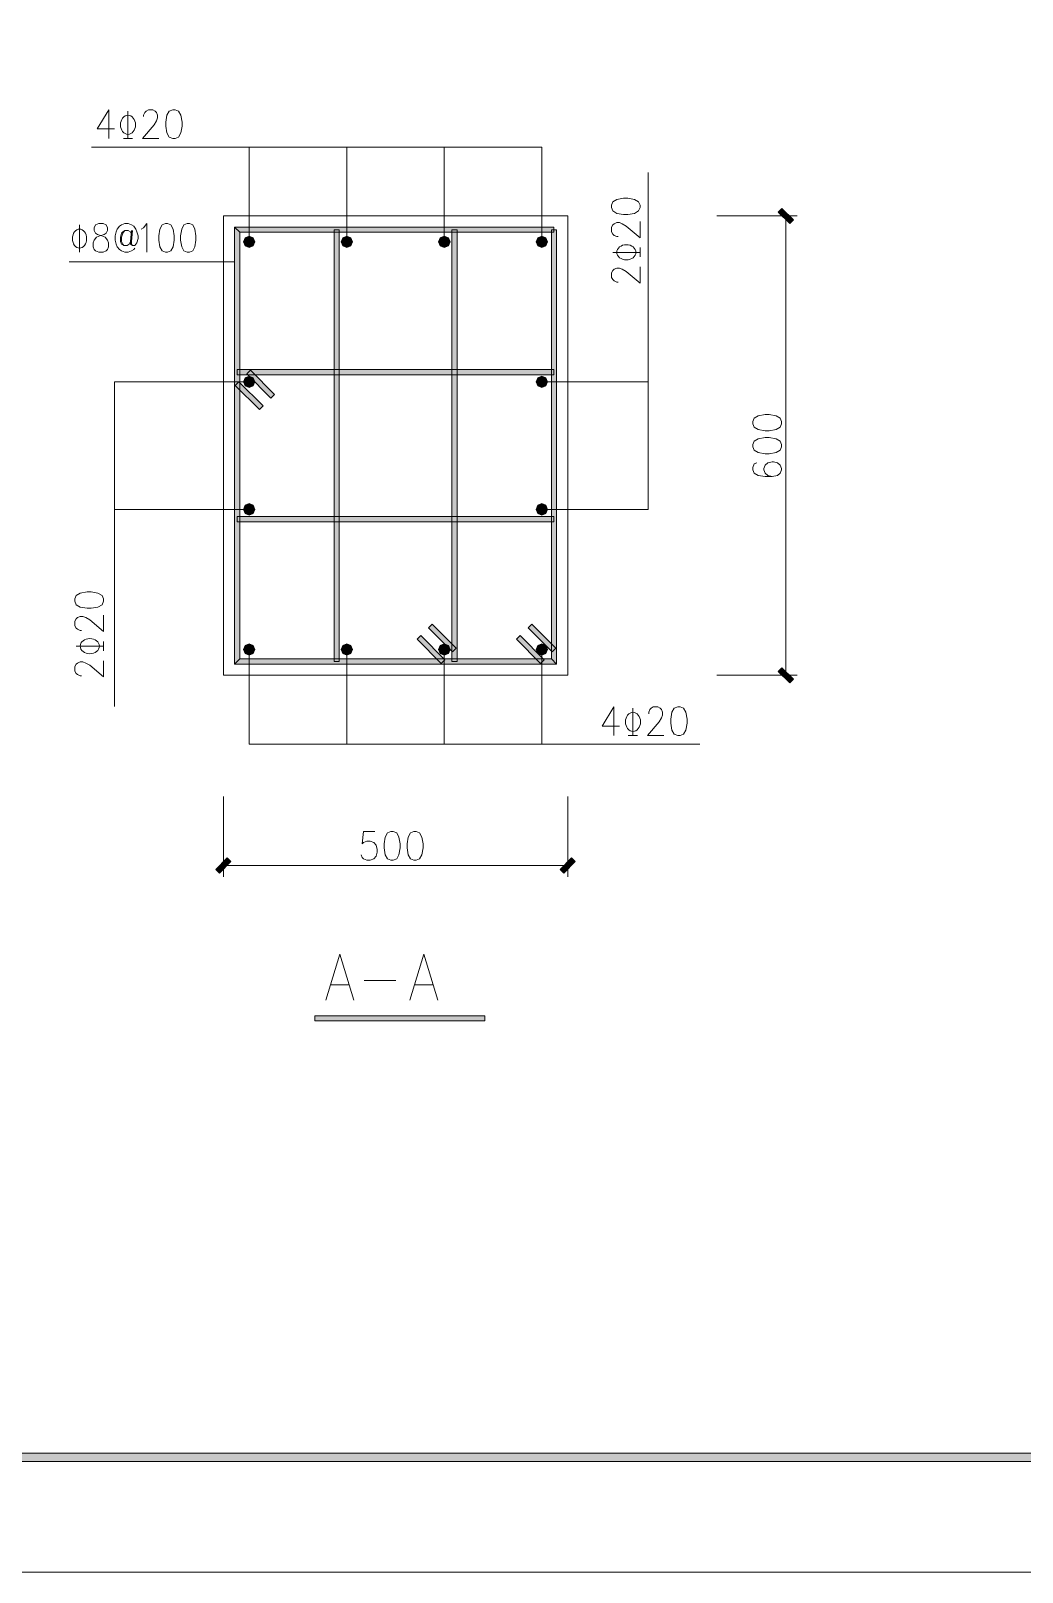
# Model space of a CAD drawing. Header units: millimetres. Extents: x 0 to 586, y 0 to 414.
# Drawn here: x 158.1 to 243.2, y 0 to 132.3 of the extents above; entities that cross this region are included whole.
import ezdxf

# ---------------------------------------------------------------- set-up
doc = ezdxf.new("R2010")
doc.units = ezdxf.units.MM

msp = doc.modelspace()

# ---------------------------------------------------------------- hatches: boundary and pattern name
h = msp.add_hatch(color=0)
h.dxf.hatch_style = 2
h.paths.add_polyline_path([(222.285278, 116.780028), (222.59925, 117.090472), (223.587028, 116.106222), (223.273056, 115.79225)])
h = msp.add_hatch(color=0)
h.dxf.hatch_style = 2
h.paths.add_polyline_path([(203.020083, 115.481806), (203.020083, 115.037306), (176.032583, 115.037306), (175.588083, 115.481806)])
h = msp.add_hatch(color=0)
h.dxf.hatch_style = 2
h.paths.add_polyline_path([(175.588083, 115.481806), (176.032583, 115.037306), (176.032583, 78.411917), (175.588083, 77.967417)])
h = msp.add_hatch(color=0)
h.dxf.hatch_style = 2
h.paths.add_polyline_path([(184.132361, 115.259556), (184.576861, 115.259556), (184.576861, 78.189667), (184.132361, 78.189667)])
h = msp.add_hatch(color=0)
h.dxf.hatch_style = 2
h.paths.add_polyline_path([(194.253556, 115.259556), (194.698056, 115.259556), (194.698056, 78.189667), (194.253556, 78.189667)])
h = msp.add_hatch(color=0)
h.dxf.hatch_style = 2
h.paths.add_polyline_path([(203.242333, 77.967417), (202.797833, 78.411917), (202.797833, 115.259556), (203.242333, 115.259556)])
h = msp.add_hatch(color=0)
h.dxf.hatch_style = 2
h.paths.add_polyline_path([(176.494722, 114.571639), (176.350083, 114.222389), (176.843972, 114.222389)])
h = msp.add_hatch(color=0)
h.dxf.hatch_style = 2
h.paths.add_polyline_path([(176.350083, 114.222389), (176.494722, 113.876667), (176.843972, 114.222389)])
h = msp.add_hatch(color=0)
h.dxf.hatch_style = 2
h.paths.add_polyline_path([(176.843972, 114.716278), (176.494722, 114.571639), (176.843972, 114.222389)])
h = msp.add_hatch(color=0)
h.dxf.hatch_style = 2
h.paths.add_polyline_path([(176.494722, 113.876667), (176.843972, 113.732028), (176.843972, 114.222389)])
h = msp.add_hatch(color=0)
h.dxf.hatch_style = 2
h.paths.add_polyline_path([(177.193222, 114.571639), (176.843972, 114.716278), (176.843972, 114.222389)])
h = msp.add_hatch(color=0)
h.dxf.hatch_style = 2
h.paths.add_polyline_path([(177.337861, 114.222389), (177.193222, 114.571639), (176.843972, 114.222389)])
h = msp.add_hatch(color=0)
h.dxf.hatch_style = 2
h.paths.add_polyline_path([(176.843972, 113.732028), (177.193222, 113.876667), (176.843972, 114.222389)])
h = msp.add_hatch(color=0)
h.dxf.hatch_style = 2
h.paths.add_polyline_path([(177.193222, 113.876667), (177.337861, 114.222389), (176.843972, 114.222389)])
h = msp.add_hatch(color=0)
h.dxf.hatch_style = 2
h.paths.add_polyline_path([(184.876722, 114.571639), (184.732083, 114.222389), (185.225972, 114.222389)])
h = msp.add_hatch(color=0)
h.dxf.hatch_style = 2
h.paths.add_polyline_path([(184.732083, 114.222389), (184.876722, 113.876667), (185.225972, 114.222389)])
h = msp.add_hatch(color=0)
h.dxf.hatch_style = 2
h.paths.add_polyline_path([(185.225972, 114.716278), (184.876722, 114.571639), (185.225972, 114.222389)])
h = msp.add_hatch(color=0)
h.dxf.hatch_style = 2
h.paths.add_polyline_path([(184.876722, 113.876667), (185.225972, 113.732028), (185.225972, 114.222389)])
h = msp.add_hatch(color=0)
h.dxf.hatch_style = 2
h.paths.add_polyline_path([(185.575222, 114.571639), (185.225972, 114.716278), (185.225972, 114.222389)])
h = msp.add_hatch(color=0)
h.dxf.hatch_style = 2
h.paths.add_polyline_path([(185.716333, 114.222389), (185.575222, 114.571639), (185.225972, 114.222389)])
h = msp.add_hatch(color=0)
h.dxf.hatch_style = 2
h.paths.add_polyline_path([(185.225972, 113.732028), (185.575222, 113.876667), (185.225972, 114.222389)])
h = msp.add_hatch(color=0)
h.dxf.hatch_style = 2
h.paths.add_polyline_path([(185.575222, 113.876667), (185.716333, 114.222389), (185.225972, 114.222389)])
h = msp.add_hatch(color=0)
h.dxf.hatch_style = 2
h.paths.add_polyline_path([(193.255194, 114.571639), (193.110556, 114.222389), (193.604444, 114.222389)])
h = msp.add_hatch(color=0)
h.dxf.hatch_style = 2
h.paths.add_polyline_path([(193.110556, 114.222389), (193.255194, 113.876667), (193.604444, 114.222389)])
h = msp.add_hatch(color=0)
h.dxf.hatch_style = 2
h.paths.add_polyline_path([(193.604444, 114.716278), (193.255194, 114.571639), (193.604444, 114.222389)])
h = msp.add_hatch(color=0)
h.dxf.hatch_style = 2
h.paths.add_polyline_path([(193.255194, 113.876667), (193.604444, 113.732028), (193.604444, 114.222389)])
h = msp.add_hatch(color=0)
h.dxf.hatch_style = 2
h.paths.add_polyline_path([(193.953694, 114.571639), (193.604444, 114.716278), (193.604444, 114.222389)])
h = msp.add_hatch(color=0)
h.dxf.hatch_style = 2
h.paths.add_polyline_path([(194.098333, 114.222389), (193.953694, 114.571639), (193.604444, 114.222389)])
h = msp.add_hatch(color=0)
h.dxf.hatch_style = 2
h.paths.add_polyline_path([(193.604444, 113.732028), (193.953694, 113.876667), (193.604444, 114.222389)])
h = msp.add_hatch(color=0)
h.dxf.hatch_style = 2
h.paths.add_polyline_path([(193.953694, 113.876667), (194.098333, 114.222389), (193.604444, 114.222389)])
h = msp.add_hatch(color=0)
h.dxf.hatch_style = 2
h.paths.add_polyline_path([(201.637194, 114.571639), (201.492556, 114.222389), (201.986444, 114.222389)])
h = msp.add_hatch(color=0)
h.dxf.hatch_style = 2
h.paths.add_polyline_path([(201.492556, 114.222389), (201.637194, 113.876667), (201.986444, 114.222389)])
h = msp.add_hatch(color=0)
h.dxf.hatch_style = 2
h.paths.add_polyline_path([(201.986444, 114.716278), (201.637194, 114.571639), (201.986444, 114.222389)])
h = msp.add_hatch(color=0)
h.dxf.hatch_style = 2
h.paths.add_polyline_path([(201.637194, 113.876667), (201.986444, 113.732028), (201.986444, 114.222389)])
h = msp.add_hatch(color=0)
h.dxf.hatch_style = 2
h.paths.add_polyline_path([(202.335694, 114.571639), (201.986444, 114.716278), (201.986444, 114.222389)])
h = msp.add_hatch(color=0)
h.dxf.hatch_style = 2
h.paths.add_polyline_path([(202.476806, 114.222389), (202.335694, 114.571639), (201.986444, 114.222389)])
h = msp.add_hatch(color=0)
h.dxf.hatch_style = 2
h.paths.add_polyline_path([(201.986444, 113.732028), (202.335694, 113.876667), (201.986444, 114.222389)])
h = msp.add_hatch(color=0)
h.dxf.hatch_style = 2
h.paths.add_polyline_path([(202.335694, 113.876667), (202.476806, 114.222389), (201.986444, 114.222389)])
h = msp.add_hatch(color=0)
h.dxf.hatch_style = 2
h.paths.add_polyline_path([(203.020083, 103.254528), (203.020083, 102.813556), (175.810333, 102.813556), (175.810333, 103.254528)])
h = msp.add_hatch(color=0)
h.dxf.hatch_style = 2
h.paths.add_polyline_path([(178.036361, 100.135972), (177.722389, 99.822), (175.651583, 101.889278), (175.965556, 102.20325)])
h = msp.add_hatch(color=0)
h.dxf.hatch_style = 2
h.paths.add_polyline_path([(176.494722, 102.545444), (176.350083, 102.196194), (176.843972, 102.196194)])
h = msp.add_hatch(color=0)
h.dxf.hatch_style = 2
h.paths.add_polyline_path([(176.350083, 102.196194), (176.494722, 101.846944), (176.843972, 102.196194)])
h = msp.add_hatch(color=0)
h.dxf.hatch_style = 2
h.paths.add_polyline_path([(176.843972, 102.690083), (176.494722, 102.545444), (176.843972, 102.196194)])
h = msp.add_hatch(color=0)
h.dxf.hatch_style = 2
h.paths.add_polyline_path([(176.494722, 101.846944), (176.843972, 101.702306), (176.843972, 102.196194)])
h = msp.add_hatch(color=0)
h.dxf.hatch_style = 2
h.paths.add_polyline_path([(179.024139, 101.120222), (178.710167, 100.80625), (176.639361, 102.877056), (176.953333, 103.191028)])
h = msp.add_hatch(color=0)
h.dxf.hatch_style = 2
h.paths.add_polyline_path([(177.193222, 102.545444), (176.843972, 102.690083), (176.843972, 102.196194)])
h = msp.add_hatch(color=0)
h.dxf.hatch_style = 2
h.paths.add_polyline_path([(177.337861, 102.196194), (177.193222, 102.545444), (176.843972, 102.196194)])
h = msp.add_hatch(color=0)
h.dxf.hatch_style = 2
h.paths.add_polyline_path([(176.843972, 101.702306), (177.193222, 101.846944), (176.843972, 102.196194)])
h = msp.add_hatch(color=0)
h.dxf.hatch_style = 2
h.paths.add_polyline_path([(177.193222, 101.846944), (177.337861, 102.196194), (176.843972, 102.196194)])
h = msp.add_hatch(color=0)
h.dxf.hatch_style = 2
h.paths.add_polyline_path([(201.637194, 102.545444), (201.492556, 102.196194), (201.986444, 102.196194)])
h = msp.add_hatch(color=0)
h.dxf.hatch_style = 2
h.paths.add_polyline_path([(201.492556, 102.196194), (201.637194, 101.846944), (201.986444, 102.196194)])
h = msp.add_hatch(color=0)
h.dxf.hatch_style = 2
h.paths.add_polyline_path([(201.986444, 102.690083), (201.637194, 102.545444), (201.986444, 102.196194)])
h = msp.add_hatch(color=0)
h.dxf.hatch_style = 2
h.paths.add_polyline_path([(201.637194, 101.846944), (201.986444, 101.702306), (201.986444, 102.196194)])
h = msp.add_hatch(color=0)
h.dxf.hatch_style = 2
h.paths.add_polyline_path([(202.335694, 102.545444), (201.986444, 102.690083), (201.986444, 102.196194)])
h = msp.add_hatch(color=0)
h.dxf.hatch_style = 2
h.paths.add_polyline_path([(202.476806, 102.196194), (202.335694, 102.545444), (201.986444, 102.196194)])
h = msp.add_hatch(color=0)
h.dxf.hatch_style = 2
h.paths.add_polyline_path([(201.986444, 101.702306), (202.335694, 101.846944), (201.986444, 102.196194)])
h = msp.add_hatch(color=0)
h.dxf.hatch_style = 2
h.paths.add_polyline_path([(202.335694, 101.846944), (202.476806, 102.196194), (201.986444, 102.196194)])
h = msp.add_hatch(color=0)
h.dxf.hatch_style = 2
h.paths.add_polyline_path([(176.494722, 91.602278), (176.350083, 91.253028), (176.843972, 91.253028)])
h = msp.add_hatch(color=0)
h.dxf.hatch_style = 2
h.paths.add_polyline_path([(176.843972, 91.743389), (176.494722, 91.602278), (176.843972, 91.253028)])
h = msp.add_hatch(color=0)
h.dxf.hatch_style = 2
h.paths.add_polyline_path([(177.193222, 91.602278), (176.843972, 91.743389), (176.843972, 91.253028)])
h = msp.add_hatch(color=0)
h.dxf.hatch_style = 2
h.paths.add_polyline_path([(177.337861, 91.253028), (177.193222, 91.602278), (176.843972, 91.253028)])
h = msp.add_hatch(color=0)
h.dxf.hatch_style = 2
h.paths.add_polyline_path([(201.637194, 91.602278), (201.492556, 91.253028), (201.986444, 91.253028)])
h = msp.add_hatch(color=0)
h.dxf.hatch_style = 2
h.paths.add_polyline_path([(201.986444, 91.743389), (201.637194, 91.602278), (201.986444, 91.253028)])
h = msp.add_hatch(color=0)
h.dxf.hatch_style = 2
h.paths.add_polyline_path([(202.335694, 91.602278), (201.986444, 91.743389), (201.986444, 91.253028)])
h = msp.add_hatch(color=0)
h.dxf.hatch_style = 2
h.paths.add_polyline_path([(202.476806, 91.253028), (202.335694, 91.602278), (201.986444, 91.253028)])
h = msp.add_hatch(color=0)
h.dxf.hatch_style = 2
h.paths.add_polyline_path([(203.020083, 90.635667), (203.020083, 90.191167), (175.810333, 90.191167), (175.810333, 90.635667)])
h = msp.add_hatch(color=0)
h.dxf.hatch_style = 2
h.paths.add_polyline_path([(176.350083, 91.253028), (176.494722, 90.903778), (176.843972, 91.253028)])
h = msp.add_hatch(color=0)
h.dxf.hatch_style = 2
h.paths.add_polyline_path([(176.494722, 90.903778), (176.843972, 90.759139), (176.843972, 91.253028)])
h = msp.add_hatch(color=0)
h.dxf.hatch_style = 2
h.paths.add_polyline_path([(176.843972, 90.759139), (177.193222, 90.903778), (176.843972, 91.253028)])
h = msp.add_hatch(color=0)
h.dxf.hatch_style = 2
h.paths.add_polyline_path([(177.193222, 90.903778), (177.337861, 91.253028), (176.843972, 91.253028)])
h = msp.add_hatch(color=0)
h.dxf.hatch_style = 2
h.paths.add_polyline_path([(201.492556, 91.253028), (201.637194, 90.903778), (201.986444, 91.253028)])
h = msp.add_hatch(color=0)
h.dxf.hatch_style = 2
h.paths.add_polyline_path([(201.637194, 90.903778), (201.986444, 90.759139), (201.986444, 91.253028)])
h = msp.add_hatch(color=0)
h.dxf.hatch_style = 2
h.paths.add_polyline_path([(201.986444, 90.759139), (202.335694, 90.903778), (201.986444, 91.253028)])
h = msp.add_hatch(color=0)
h.dxf.hatch_style = 2
h.paths.add_polyline_path([(202.335694, 90.903778), (202.476806, 91.253028), (201.986444, 91.253028)])
h = msp.add_hatch(color=0)
h.dxf.hatch_style = 2
h.paths.add_polyline_path([(192.249778, 81.0895), (192.56375, 81.403472), (194.634556, 79.332667), (194.320583, 79.018694)])
h = msp.add_hatch(color=0)
h.dxf.hatch_style = 2
h.paths.add_polyline_path([(200.794056, 81.0895), (201.108028, 81.403472), (203.178833, 79.332667), (202.864861, 79.018694)])
h = msp.add_hatch(color=0)
h.dxf.hatch_style = 2
h.paths.add_polyline_path([(176.494722, 79.572556), (176.350083, 79.223306), (176.843972, 79.223306)])
h = msp.add_hatch(color=0)
h.dxf.hatch_style = 2
h.paths.add_polyline_path([(176.843972, 79.717194), (176.494722, 79.572556), (176.843972, 79.223306)])
h = msp.add_hatch(color=0)
h.dxf.hatch_style = 2
h.paths.add_polyline_path([(177.193222, 79.572556), (176.843972, 79.717194), (176.843972, 79.223306)])
h = msp.add_hatch(color=0)
h.dxf.hatch_style = 2
h.paths.add_polyline_path([(177.337861, 79.223306), (177.193222, 79.572556), (176.843972, 79.223306)])
h = msp.add_hatch(color=0)
h.dxf.hatch_style = 2
h.paths.add_polyline_path([(184.876722, 79.572556), (184.732083, 79.223306), (185.225972, 79.223306)])
h = msp.add_hatch(color=0)
h.dxf.hatch_style = 2
h.paths.add_polyline_path([(185.225972, 79.717194), (184.876722, 79.572556), (185.225972, 79.223306)])
h = msp.add_hatch(color=0)
h.dxf.hatch_style = 2
h.paths.add_polyline_path([(185.575222, 79.572556), (185.225972, 79.717194), (185.225972, 79.223306)])
h = msp.add_hatch(color=0)
h.dxf.hatch_style = 2
h.paths.add_polyline_path([(185.716333, 79.223306), (185.575222, 79.572556), (185.225972, 79.223306)])
h = msp.add_hatch(color=0)
h.dxf.hatch_style = 2
h.paths.add_polyline_path([(191.262, 80.101722), (191.575972, 80.415694), (193.646778, 78.344889), (193.332806, 78.030917)])
h = msp.add_hatch(color=0)
h.dxf.hatch_style = 2
h.paths.add_polyline_path([(193.255194, 79.572556), (193.110556, 79.223306), (193.604444, 79.223306)])
h = msp.add_hatch(color=0)
h.dxf.hatch_style = 2
h.paths.add_polyline_path([(193.604444, 79.717194), (193.255194, 79.572556), (193.604444, 79.223306)])
h = msp.add_hatch(color=0)
h.dxf.hatch_style = 2
h.paths.add_polyline_path([(193.953694, 79.572556), (193.604444, 79.717194), (193.604444, 79.223306)])
h = msp.add_hatch(color=0)
h.dxf.hatch_style = 2
h.paths.add_polyline_path([(194.098333, 79.223306), (193.953694, 79.572556), (193.604444, 79.223306)])
h = msp.add_hatch(color=0)
h.dxf.hatch_style = 2
h.paths.add_polyline_path([(199.806278, 80.101722), (200.12025, 80.415694), (202.191056, 78.344889), (201.877083, 78.030917)])
h = msp.add_hatch(color=0)
h.dxf.hatch_style = 2
h.paths.add_polyline_path([(201.637194, 79.572556), (201.492556, 79.223306), (201.986444, 79.223306)])
h = msp.add_hatch(color=0)
h.dxf.hatch_style = 2
h.paths.add_polyline_path([(201.986444, 79.717194), (201.637194, 79.572556), (201.986444, 79.223306)])
h = msp.add_hatch(color=0)
h.dxf.hatch_style = 2
h.paths.add_polyline_path([(202.335694, 79.572556), (201.986444, 79.717194), (201.986444, 79.223306)])
h = msp.add_hatch(color=0)
h.dxf.hatch_style = 2
h.paths.add_polyline_path([(202.476806, 79.223306), (202.335694, 79.572556), (201.986444, 79.223306)])
h = msp.add_hatch(color=0)
h.dxf.hatch_style = 2
h.paths.add_polyline_path([(175.588083, 77.967417), (176.032583, 78.411917), (202.797833, 78.411917), (203.242333, 77.967417)])
h = msp.add_hatch(color=0)
h.dxf.hatch_style = 2
h.paths.add_polyline_path([(176.350083, 79.223306), (176.494722, 78.874056), (176.843972, 79.223306)])
h = msp.add_hatch(color=0)
h.dxf.hatch_style = 2
h.paths.add_polyline_path([(176.494722, 78.874056), (176.843972, 78.729417), (176.843972, 79.223306)])
h = msp.add_hatch(color=0)
h.dxf.hatch_style = 2
h.paths.add_polyline_path([(176.843972, 78.729417), (177.193222, 78.874056), (176.843972, 79.223306)])
h = msp.add_hatch(color=0)
h.dxf.hatch_style = 2
h.paths.add_polyline_path([(177.193222, 78.874056), (177.337861, 79.223306), (176.843972, 79.223306)])
h = msp.add_hatch(color=0)
h.dxf.hatch_style = 2
h.paths.add_polyline_path([(184.732083, 79.223306), (184.876722, 78.874056), (185.225972, 79.223306)])
h = msp.add_hatch(color=0)
h.dxf.hatch_style = 2
h.paths.add_polyline_path([(184.876722, 78.874056), (185.225972, 78.729417), (185.225972, 79.223306)])
h = msp.add_hatch(color=0)
h.dxf.hatch_style = 2
h.paths.add_polyline_path([(185.225972, 78.729417), (185.575222, 78.874056), (185.225972, 79.223306)])
h = msp.add_hatch(color=0)
h.dxf.hatch_style = 2
h.paths.add_polyline_path([(185.575222, 78.874056), (185.716333, 79.223306), (185.225972, 79.223306)])
h = msp.add_hatch(color=0)
h.dxf.hatch_style = 2
h.paths.add_polyline_path([(193.110556, 79.223306), (193.255194, 78.874056), (193.604444, 79.223306)])
h = msp.add_hatch(color=0)
h.dxf.hatch_style = 2
h.paths.add_polyline_path([(193.255194, 78.874056), (193.604444, 78.729417), (193.604444, 79.223306)])
h = msp.add_hatch(color=0)
h.dxf.hatch_style = 2
h.paths.add_polyline_path([(193.604444, 78.729417), (193.953694, 78.874056), (193.604444, 79.223306)])
h = msp.add_hatch(color=0)
h.dxf.hatch_style = 2
h.paths.add_polyline_path([(193.953694, 78.874056), (194.098333, 79.223306), (193.604444, 79.223306)])
h = msp.add_hatch(color=0)
h.dxf.hatch_style = 2
h.paths.add_polyline_path([(201.492556, 79.223306), (201.637194, 78.874056), (201.986444, 79.223306)])
h = msp.add_hatch(color=0)
h.dxf.hatch_style = 2
h.paths.add_polyline_path([(201.637194, 78.874056), (201.986444, 78.729417), (201.986444, 79.223306)])
h = msp.add_hatch(color=0)
h.dxf.hatch_style = 2
h.paths.add_polyline_path([(201.986444, 78.729417), (202.335694, 78.874056), (201.986444, 79.223306)])
h = msp.add_hatch(color=0)
h.dxf.hatch_style = 2
h.paths.add_polyline_path([(202.335694, 78.874056), (202.476806, 79.223306), (201.986444, 79.223306)])
h = msp.add_hatch(color=0)
h.dxf.hatch_style = 2
h.paths.add_polyline_path([(222.285278, 77.343), (222.59925, 77.656972), (223.587028, 76.669194), (223.273056, 76.355222)])
h = msp.add_hatch(color=0)
h.dxf.hatch_style = 2
h.paths.add_polyline_path([(174.963667, 61.326889), (175.277639, 61.012917), (174.289861, 60.028667), (173.975889, 60.342639)])
h = msp.add_hatch(color=0)
h.dxf.hatch_style = 2
h.paths.add_polyline_path([(204.540556, 61.326889), (204.854528, 61.012917), (203.86675, 60.028667), (203.552778, 60.342639)])
h = msp.add_hatch(color=0)
h.dxf.hatch_style = 2
h.paths.add_polyline_path([(182.484889, 47.332194), (182.484889, 47.776694), (197.075778, 47.776694), (197.075778, 47.332194)])
h = msp.add_hatch(color=0)
h.dxf.hatch_style = 2
h.paths.add_polyline_path([(24.302861, 9.514417), (24.994306, 10.205861), (575.429944, 10.205861), (576.117861, 9.514417)])

# ---------------------------------------------------------------- linework, layer by layer
at = {"color": 0, "lineweight": 0}
for points in [[(0, 0), (585.632278, 0), (585.632278, 414.0835), (0, 414.0835)], [(170.278778, 125.560667), (169.978917, 125.44425), (169.777833, 125.091472), (169.679056, 124.505861), (169.679056, 124.153083), (169.777833, 123.567472), (169.978917, 123.214694), (170.278778, 123.098278), (170.476333, 123.098278), (170.776194, 123.214694), (170.977278, 123.567472), (171.076056, 124.153083), (171.076056, 124.505861), (170.977278, 125.091472), (170.776194, 125.44425), (170.476333, 125.560667)], [(207.951917, 117.168083), (208.068333, 116.868222), (208.421111, 116.667139), (209.006722, 116.568361), (209.3595, 116.568361), (209.945111, 116.667139), (210.297889, 116.868222), (210.414306, 117.168083), (210.414306, 117.369167), (210.297889, 117.669028), (209.945111, 117.866583), (209.3595, 117.968889), (209.006722, 117.968889), (208.421111, 117.866583), (208.068333, 117.669028), (207.951917, 117.369167)], [(222.285278, 116.780028), (222.59925, 117.090472), (223.587028, 116.106222), (223.273056, 115.79225)], [(163.914667, 115.788722), (163.632444, 115.668778), (163.537194, 115.435944), (163.537194, 115.199583), (163.632444, 114.96675), (163.819417, 114.846806), (164.196889, 114.730389), (164.479111, 114.613972), (164.666083, 114.377611), (164.757806, 114.144778), (164.757806, 113.792), (164.666083, 113.559167), (164.570833, 113.439222), (164.288611, 113.322806), (163.914667, 113.322806), (163.632444, 113.439222), (163.537194, 113.559167), (163.445472, 113.792), (163.445472, 114.144778), (163.537194, 114.377611), (163.727694, 114.613972), (164.009917, 114.730389), (164.383861, 114.846806), (164.570833, 114.96675), (164.666083, 115.199583), (164.666083, 115.435944), (164.570833, 115.668778), (164.288611, 115.788722)], [(169.64025, 115.788722), (169.361556, 115.668778), (169.171056, 115.319528), (169.079333, 114.730389), (169.079333, 114.377611), (169.171056, 113.792), (169.361556, 113.439222), (169.64025, 113.322806), (169.83075, 113.322806), (170.112972, 113.439222), (170.299944, 113.792), (170.391667, 114.377611), (170.391667, 114.730389), (170.299944, 115.319528), (170.112972, 115.668778), (169.83075, 115.788722)], [(171.520556, 115.788722), (171.238333, 115.668778), (171.051361, 115.319528), (170.956111, 114.730389), (170.956111, 114.377611), (171.051361, 113.792), (171.238333, 113.439222), (171.520556, 113.322806), (171.707528, 113.322806), (171.98975, 113.439222), (172.176722, 113.792), (172.271972, 114.377611), (172.271972, 114.730389), (172.176722, 115.319528), (171.98975, 115.668778), (171.707528, 115.788722)], [(203.020083, 115.481806), (203.020083, 115.037306), (176.032583, 115.037306), (175.588083, 115.481806)], [(175.588083, 115.481806), (176.032583, 115.037306), (176.032583, 78.411917), (175.588083, 77.967417)], [(184.132361, 115.259556), (184.576861, 115.259556), (184.576861, 78.189667), (184.132361, 78.189667)], [(194.253556, 115.259556), (194.698056, 115.259556), (194.698056, 78.189667), (194.253556, 78.189667)], [(203.242333, 77.967417), (202.797833, 78.411917), (202.797833, 115.259556), (203.242333, 115.259556)], [(176.494722, 114.571639), (176.350083, 114.222389), (176.843972, 114.222389)], [(176.350083, 114.222389), (176.494722, 113.876667), (176.843972, 114.222389)], [(176.843972, 114.716278), (176.494722, 114.571639), (176.843972, 114.222389)], [(176.494722, 113.876667), (176.843972, 113.732028), (176.843972, 114.222389)], [(177.193222, 114.571639), (176.843972, 114.716278), (176.843972, 114.222389)], [(177.337861, 114.222389), (177.193222, 114.571639), (176.843972, 114.222389)], [(176.843972, 113.732028), (177.193222, 113.876667), (176.843972, 114.222389)], [(177.193222, 113.876667), (177.337861, 114.222389), (176.843972, 114.222389)], [(184.876722, 114.571639), (184.732083, 114.222389), (185.225972, 114.222389)], [(184.732083, 114.222389), (184.876722, 113.876667), (185.225972, 114.222389)], [(185.225972, 114.716278), (184.876722, 114.571639), (185.225972, 114.222389)], [(184.876722, 113.876667), (185.225972, 113.732028), (185.225972, 114.222389)], [(185.575222, 114.571639), (185.225972, 114.716278), (185.225972, 114.222389)], [(185.716333, 114.222389), (185.575222, 114.571639), (185.225972, 114.222389)], [(185.225972, 113.732028), (185.575222, 113.876667), (185.225972, 114.222389)], [(185.575222, 113.876667), (185.716333, 114.222389), (185.225972, 114.222389)], [(193.255194, 114.571639), (193.110556, 114.222389), (193.604444, 114.222389)], [(193.110556, 114.222389), (193.255194, 113.876667), (193.604444, 114.222389)], [(193.604444, 114.716278), (193.255194, 114.571639), (193.604444, 114.222389)], [(193.255194, 113.876667), (193.604444, 113.732028), (193.604444, 114.222389)], [(193.953694, 114.571639), (193.604444, 114.716278), (193.604444, 114.222389)], [(194.098333, 114.222389), (193.953694, 114.571639), (193.604444, 114.222389)], [(193.604444, 113.732028), (193.953694, 113.876667), (193.604444, 114.222389)], [(193.953694, 113.876667), (194.098333, 114.222389), (193.604444, 114.222389)], [(201.637194, 114.571639), (201.492556, 114.222389), (201.986444, 114.222389)], [(201.492556, 114.222389), (201.637194, 113.876667), (201.986444, 114.222389)], [(201.986444, 114.716278), (201.637194, 114.571639), (201.986444, 114.222389)], [(201.637194, 113.876667), (201.986444, 113.732028), (201.986444, 114.222389)], [(202.335694, 114.571639), (201.986444, 114.716278), (201.986444, 114.222389)], [(202.476806, 114.222389), (202.335694, 114.571639), (201.986444, 114.222389)], [(201.986444, 113.732028), (202.335694, 113.876667), (201.986444, 114.222389)], [(202.335694, 113.876667), (202.476806, 114.222389), (201.986444, 114.222389)], [(203.020083, 103.254528), (203.020083, 102.813556), (175.810333, 102.813556), (175.810333, 103.254528)], [(178.036361, 100.135972), (177.722389, 99.822), (175.651583, 101.889278), (175.965556, 102.20325)], [(176.494722, 102.545444), (176.350083, 102.196194), (176.843972, 102.196194)], [(176.350083, 102.196194), (176.494722, 101.846944), (176.843972, 102.196194)], [(176.843972, 102.690083), (176.494722, 102.545444), (176.843972, 102.196194)], [(176.494722, 101.846944), (176.843972, 101.702306), (176.843972, 102.196194)], [(179.024139, 101.120222), (178.710167, 100.80625), (176.639361, 102.877056), (176.953333, 103.191028)], [(177.193222, 102.545444), (176.843972, 102.690083), (176.843972, 102.196194)], [(177.337861, 102.196194), (177.193222, 102.545444), (176.843972, 102.196194)], [(176.843972, 101.702306), (177.193222, 101.846944), (176.843972, 102.196194)], [(177.193222, 101.846944), (177.337861, 102.196194), (176.843972, 102.196194)], [(201.637194, 102.545444), (201.492556, 102.196194), (201.986444, 102.196194)], [(201.492556, 102.196194), (201.637194, 101.846944), (201.986444, 102.196194)], [(201.986444, 102.690083), (201.637194, 102.545444), (201.986444, 102.196194)], [(201.637194, 101.846944), (201.986444, 101.702306), (201.986444, 102.196194)], [(202.335694, 102.545444), (201.986444, 102.690083), (201.986444, 102.196194)], [(202.476806, 102.196194), (202.335694, 102.545444), (201.986444, 102.196194)], [(201.986444, 101.702306), (202.335694, 101.846944), (201.986444, 102.196194)], [(202.335694, 101.846944), (202.476806, 102.196194), (201.986444, 102.196194)], [(220.108639, 98.597861), (220.225056, 98.301528), (220.577833, 98.103972), (221.163444, 98.005194), (221.516222, 98.005194), (222.101833, 98.103972), (222.454611, 98.301528), (222.571028, 98.597861), (222.571028, 98.795417), (222.454611, 99.09175), (222.101833, 99.285778), (221.516222, 99.384556), (221.163444, 99.384556), (220.577833, 99.285778), (220.225056, 99.09175), (220.108639, 98.795417)], [(220.108639, 96.625833), (220.225056, 96.3295), (220.577833, 96.131944), (221.163444, 96.033167), (221.516222, 96.033167), (222.101833, 96.131944), (222.454611, 96.3295), (222.571028, 96.625833), (222.571028, 96.823389), (222.454611, 97.119722), (222.101833, 97.31375), (221.516222, 97.412528), (221.163444, 97.412528), (220.577833, 97.31375), (220.225056, 97.119722), (220.108639, 96.823389)], [(176.494722, 91.602278), (176.350083, 91.253028), (176.843972, 91.253028)], [(176.843972, 91.743389), (176.494722, 91.602278), (176.843972, 91.253028)], [(177.193222, 91.602278), (176.843972, 91.743389), (176.843972, 91.253028)], [(177.337861, 91.253028), (177.193222, 91.602278), (176.843972, 91.253028)], [(201.637194, 91.602278), (201.492556, 91.253028), (201.986444, 91.253028)], [(201.986444, 91.743389), (201.637194, 91.602278), (201.986444, 91.253028)], [(202.335694, 91.602278), (201.986444, 91.743389), (201.986444, 91.253028)], [(202.476806, 91.253028), (202.335694, 91.602278), (201.986444, 91.253028)], [(203.020083, 90.635667), (203.020083, 90.191167), (175.810333, 90.191167), (175.810333, 90.635667)], [(176.350083, 91.253028), (176.494722, 90.903778), (176.843972, 91.253028)], [(176.494722, 90.903778), (176.843972, 90.759139), (176.843972, 91.253028)], [(176.843972, 90.759139), (177.193222, 90.903778), (176.843972, 91.253028)], [(177.193222, 90.903778), (177.337861, 91.253028), (176.843972, 91.253028)], [(201.492556, 91.253028), (201.637194, 90.903778), (201.986444, 91.253028)], [(201.637194, 90.903778), (201.986444, 90.759139), (201.986444, 91.253028)], [(201.986444, 90.759139), (202.335694, 90.903778), (201.986444, 91.253028)], [(202.335694, 90.903778), (202.476806, 91.253028), (201.986444, 91.253028)], [(161.857972, 83.357861), (161.974389, 83.058), (162.327167, 82.856917), (162.916306, 82.758139), (163.265556, 82.758139), (163.854694, 82.856917), (164.207472, 83.058), (164.323889, 83.357861), (164.323889, 83.558944), (164.207472, 83.858806), (163.854694, 84.056361), (163.265556, 84.158667), (162.916306, 84.158667), (162.327167, 84.056361), (161.974389, 83.858806), (161.857972, 83.558944)], [(192.249778, 81.0895), (192.56375, 81.403472), (194.634556, 79.332667), (194.320583, 79.018694)], [(200.794056, 81.0895), (201.108028, 81.403472), (203.178833, 79.332667), (202.864861, 79.018694)], [(176.494722, 79.572556), (176.350083, 79.223306), (176.843972, 79.223306)], [(176.843972, 79.717194), (176.494722, 79.572556), (176.843972, 79.223306)], [(177.193222, 79.572556), (176.843972, 79.717194), (176.843972, 79.223306)], [(177.337861, 79.223306), (177.193222, 79.572556), (176.843972, 79.223306)], [(184.876722, 79.572556), (184.732083, 79.223306), (185.225972, 79.223306)], [(185.225972, 79.717194), (184.876722, 79.572556), (185.225972, 79.223306)], [(185.575222, 79.572556), (185.225972, 79.717194), (185.225972, 79.223306)], [(185.716333, 79.223306), (185.575222, 79.572556), (185.225972, 79.223306)], [(191.262, 80.101722), (191.575972, 80.415694), (193.646778, 78.344889), (193.332806, 78.030917)], [(193.255194, 79.572556), (193.110556, 79.223306), (193.604444, 79.223306)], [(193.604444, 79.717194), (193.255194, 79.572556), (193.604444, 79.223306)], [(193.953694, 79.572556), (193.604444, 79.717194), (193.604444, 79.223306)], [(194.098333, 79.223306), (193.953694, 79.572556), (193.604444, 79.223306)], [(199.806278, 80.101722), (200.12025, 80.415694), (202.191056, 78.344889), (201.877083, 78.030917)], [(201.637194, 79.572556), (201.492556, 79.223306), (201.986444, 79.223306)], [(201.986444, 79.717194), (201.637194, 79.572556), (201.986444, 79.223306)], [(202.335694, 79.572556), (201.986444, 79.717194), (201.986444, 79.223306)], [(202.476806, 79.223306), (202.335694, 79.572556), (201.986444, 79.223306)], [(175.588083, 77.967417), (176.032583, 78.411917), (202.797833, 78.411917), (203.242333, 77.967417)], [(176.350083, 79.223306), (176.494722, 78.874056), (176.843972, 79.223306)], [(176.494722, 78.874056), (176.843972, 78.729417), (176.843972, 79.223306)], [(176.843972, 78.729417), (177.193222, 78.874056), (176.843972, 79.223306)], [(177.193222, 78.874056), (177.337861, 79.223306), (176.843972, 79.223306)], [(184.732083, 79.223306), (184.876722, 78.874056), (185.225972, 79.223306)], [(184.876722, 78.874056), (185.225972, 78.729417), (185.225972, 79.223306)], [(185.225972, 78.729417), (185.575222, 78.874056), (185.225972, 79.223306)], [(185.575222, 78.874056), (185.716333, 79.223306), (185.225972, 79.223306)], [(193.110556, 79.223306), (193.255194, 78.874056), (193.604444, 79.223306)], [(193.255194, 78.874056), (193.604444, 78.729417), (193.604444, 79.223306)], [(193.604444, 78.729417), (193.953694, 78.874056), (193.604444, 79.223306)], [(193.953694, 78.874056), (194.098333, 79.223306), (193.604444, 79.223306)], [(201.492556, 79.223306), (201.637194, 78.874056), (201.986444, 79.223306)], [(201.637194, 78.874056), (201.986444, 78.729417), (201.986444, 79.223306)], [(201.986444, 78.729417), (202.335694, 78.874056), (201.986444, 79.223306)], [(202.335694, 78.874056), (202.476806, 79.223306), (201.986444, 79.223306)], [(222.285278, 77.343), (222.59925, 77.656972), (223.587028, 76.669194), (223.273056, 76.355222)], [(213.656333, 74.295), (213.356472, 74.178583), (213.158917, 73.825806), (213.056611, 73.236667), (213.056611, 72.887417), (213.158917, 72.298278), (213.356472, 71.9455), (213.656333, 71.829083), (213.857417, 71.829083), (214.157278, 71.9455), (214.358361, 72.298278), (214.457139, 72.887417), (214.457139, 73.236667), (214.358361, 73.825806), (214.157278, 74.178583), (213.857417, 74.295)], [(189.021861, 63.584667), (188.725528, 63.46825), (188.527972, 63.115472), (188.429194, 62.529861), (188.429194, 62.177083), (188.527972, 61.591472), (188.725528, 61.238694), (189.021861, 61.122278), (189.219417, 61.122278), (189.512222, 61.238694), (189.709778, 61.591472), (189.808556, 62.177083), (189.808556, 62.529861), (189.709778, 63.115472), (189.512222, 63.46825), (189.219417, 63.584667)], [(190.993889, 63.584667), (190.697556, 63.46825), (190.5, 63.115472), (190.401222, 62.529861), (190.401222, 62.177083), (190.5, 61.591472), (190.697556, 61.238694), (190.993889, 61.122278), (191.191444, 61.122278), (191.48425, 61.238694), (191.681806, 61.591472), (191.780583, 62.177083), (191.780583, 62.529861), (191.681806, 63.115472), (191.48425, 63.46825), (191.191444, 63.584667)], [(174.963667, 61.326889), (175.277639, 61.012917), (174.289861, 60.028667), (173.975889, 60.342639)], [(204.540556, 61.326889), (204.854528, 61.012917), (203.86675, 60.028667), (203.552778, 60.342639)], [(182.484889, 47.332194), (182.484889, 47.776694), (197.075778, 47.776694), (197.075778, 47.332194)], [(24.302861, 9.514417), (24.994306, 10.205861), (575.429944, 10.205861), (576.117861, 9.514417)]]:
    msp.add_lwpolyline(points, close=True, dxfattribs=at)
for points in [[(164.778972, 125.560667), (163.780611, 123.92025), (165.279917, 123.92025)], [(164.778972, 125.560667), (164.778972, 123.098278)], [(166.429972, 125.44425), (166.429972, 123.098278)], [(167.777583, 124.975056), (167.777583, 125.091472), (167.879889, 125.327833), (167.978667, 125.44425), (168.17975, 125.560667), (168.578389, 125.560667), (168.779472, 125.44425), (168.87825, 125.327833), (168.977028, 125.091472), (168.977028, 124.858639), (168.87825, 124.622278), (168.677167, 124.2695), (167.678806, 123.098278), (169.079333, 123.098278)], [(166.031333, 123.098278), (166.828611, 123.098278)], [(201.986444, 122.357444), (163.286722, 122.357444)], [(176.843972, 114.469333), (176.843972, 122.357444)], [(185.225972, 114.469333), (185.225972, 122.357444)], [(193.604444, 114.469333), (193.604444, 122.357444)], [(201.986444, 114.469333), (201.986444, 122.357444)], [(211.10575, 91.253028), (211.10575, 120.180806)], [(162.270722, 115.668778), (162.270722, 113.322806)], [(166.729833, 115.199583), (166.638111, 114.261194), (166.638111, 114.028361), (166.825083, 113.908417), (167.012056, 113.908417), (167.199028, 114.144778), (167.294278, 114.497556), (167.294278, 114.730389), (167.199028, 115.083167), (167.107306, 115.319528), (166.920333, 115.552361), (166.729833, 115.668778), (166.451139, 115.788722), (166.168917, 115.788722), (165.886694, 115.668778), (165.699722, 115.552361), (165.509222, 115.319528), (165.4175, 115.083167), (165.32225, 114.730389), (165.32225, 114.377611), (165.4175, 114.028361), (165.509222, 113.792), (165.699722, 113.559167), (165.886694, 113.439222), (166.168917, 113.322806), (166.451139, 113.322806), (166.729833, 113.439222), (166.920333, 113.559167), (167.012056, 113.675583)], [(166.729833, 114.846806), (166.638111, 115.083167), (166.451139, 115.199583), (166.168917, 115.199583), (165.978417, 115.083167), (165.886694, 114.96675), (165.791444, 114.613972), (165.791444, 114.261194), (165.886694, 114.028361), (166.073667, 113.908417), (166.355889, 113.908417), (166.542861, 114.028361), (166.638111, 114.261194)], [(166.168917, 115.199583), (165.978417, 114.96675), (165.886694, 114.613972), (165.886694, 114.261194), (165.978417, 114.028361), (166.073667, 113.908417)], [(166.825083, 115.199583), (166.729833, 114.261194), (166.729833, 114.028361), (166.825083, 113.908417)], [(167.5765, 115.319528), (167.763472, 115.435944), (168.045694, 115.788722), (168.045694, 113.322806)], [(204.205417, 116.441361), (174.625, 116.441361)], [(174.625, 116.441361), (174.625, 77.004333)], [(204.205417, 77.004333), (204.205417, 116.441361)], [(208.537528, 114.670417), (208.421111, 114.670417), (208.18475, 114.769194), (208.068333, 114.8715), (207.951917, 115.069056), (207.951917, 115.467694), (208.068333, 115.668778), (208.18475, 115.767556), (208.421111, 115.869861), (208.653944, 115.869861), (208.890306, 115.767556), (209.239556, 115.57), (210.414306, 114.571639), (210.414306, 115.968639)], [(217.021833, 116.441361), (223.922167, 116.441361)], [(222.934389, 116.441361), (222.934389, 77.004333)], [(175.612778, 112.497306), (161.367611, 112.497306)], [(208.068333, 113.319278), (210.414306, 113.319278)], [(210.414306, 112.920639), (210.414306, 113.721444)], [(208.537528, 110.772222), (208.421111, 110.772222), (208.18475, 110.871), (208.068333, 110.973306), (207.951917, 111.170861), (207.951917, 111.573028), (208.068333, 111.770583), (208.18475, 111.872889), (208.421111, 111.971667), (208.653944, 111.971667), (208.890306, 111.872889), (209.239556, 111.671806), (210.414306, 110.673444), (210.414306, 112.070444)], [(176.597028, 102.196194), (165.25875, 102.196194)], [(165.25875, 102.196194), (165.25875, 74.319694)], [(202.233389, 102.196194), (211.10575, 102.196194)], [(220.461417, 95.246472), (220.225056, 95.147694), (220.108639, 94.851361), (220.108639, 94.653806), (220.225056, 94.357472), (220.577833, 94.159917), (221.163444, 94.061139), (221.752583, 94.061139), (222.221778, 94.159917), (222.454611, 94.357472), (222.571028, 94.653806), (222.571028, 94.752583), (222.454611, 95.048917), (222.221778, 95.246472), (221.869, 95.34525), (221.752583, 95.34525), (221.399806, 95.246472), (221.163444, 95.048917), (221.047028, 94.752583), (221.047028, 94.653806), (221.163444, 94.357472), (221.399806, 94.159917), (221.752583, 94.061139)], [(176.597028, 91.253028), (165.25875, 91.253028)], [(202.233389, 91.253028), (211.10575, 91.253028)], [(162.447111, 80.860194), (162.327167, 80.860194), (162.094333, 80.958972), (161.974389, 81.05775), (161.857972, 81.258833), (161.857972, 81.657472), (161.974389, 81.858556), (162.094333, 81.957333), (162.327167, 82.059639), (162.563528, 82.059639), (162.796361, 81.957333), (163.149139, 81.759778), (164.323889, 80.757889), (164.323889, 82.158417)], [(161.974389, 79.509056), (164.323889, 79.509056)], [(164.323889, 79.110417), (164.323889, 79.911222)], [(162.447111, 76.962), (162.327167, 76.962), (162.094333, 77.060778), (161.974389, 77.159556), (161.857972, 77.360639), (161.857972, 77.759278), (161.974389, 77.960361), (162.094333, 78.059139), (162.327167, 78.161444), (162.563528, 78.161444), (162.796361, 78.059139), (163.149139, 77.861583), (164.323889, 76.859694), (164.323889, 78.260222)], [(176.843972, 78.976361), (176.843972, 71.091778)], [(185.225972, 78.976361), (185.225972, 71.091778)], [(193.604444, 78.976361), (193.604444, 71.091778)], [(201.986444, 78.976361), (201.986444, 71.091778)], [(174.625, 77.004333), (204.205417, 77.004333)], [(217.021833, 77.004333), (223.922167, 77.004333)], [(208.160056, 74.295), (207.161694, 72.651056), (208.661, 72.651056)], [(208.160056, 74.295), (208.160056, 71.829083)], [(209.811056, 74.178583), (209.811056, 71.829083)], [(211.158667, 73.705861), (211.158667, 73.825806), (211.257444, 74.058639), (211.35975, 74.178583), (211.557306, 74.295), (211.959472, 74.295), (212.157028, 74.178583), (212.259333, 74.058639), (212.358111, 73.825806), (212.358111, 73.589444), (212.259333, 73.356611), (212.05825, 73.003833), (211.059889, 71.829083), (212.456889, 71.829083)], [(209.408889, 71.829083), (210.209694, 71.829083)], [(176.843972, 71.091778), (215.540167, 71.091778)], [(174.625, 66.593861), (174.625, 59.69)], [(204.205417, 66.593861), (204.205417, 59.69)], [(187.638972, 63.584667), (186.654722, 63.584667), (186.555944, 62.529861), (186.654722, 62.646278), (186.951056, 62.762694), (187.247389, 62.762694), (187.540194, 62.646278), (187.73775, 62.413444), (187.836528, 62.060667), (187.836528, 61.824306), (187.73775, 61.471528), (187.540194, 61.238694), (187.247389, 61.122278), (186.951056, 61.122278), (186.654722, 61.238694), (186.555944, 61.355111), (186.457167, 61.591472)], [(174.625, 60.677778), (204.205417, 60.677778)], [(183.41975, 49.124306), (184.622722, 53.064833), (185.822167, 49.124306)], [(190.630528, 49.124306), (191.8335, 53.064833), (193.036472, 49.124306)], [(183.871306, 50.436639), (185.374139, 50.436639)], [(186.725278, 50.814111), (189.431083, 50.814111)], [(191.082083, 50.436639), (192.584917, 50.436639)]]:
    msp.add_lwpolyline(points, dxfattribs=at)
for centre, major_axis, ratio in [((166.429972, 124.2695), (0, 0.821972), 0.7897), ((162.270722, 114.497556), (0, 0.821972), 0.742489), ((209.241319, 113.321042), (0.820208, 0), 0.793548), ((163.149139, 79.509056), (0.821972, 0), 0.7897), ((209.811056, 73.003833), (0, 0.821972), 0.7897)]:
    msp.add_ellipse(centre, major_axis=major_axis, ratio=ratio, start_param=0, end_param=6.283185, dxfattribs=at)

doc.saveas('drawing.dxf')
